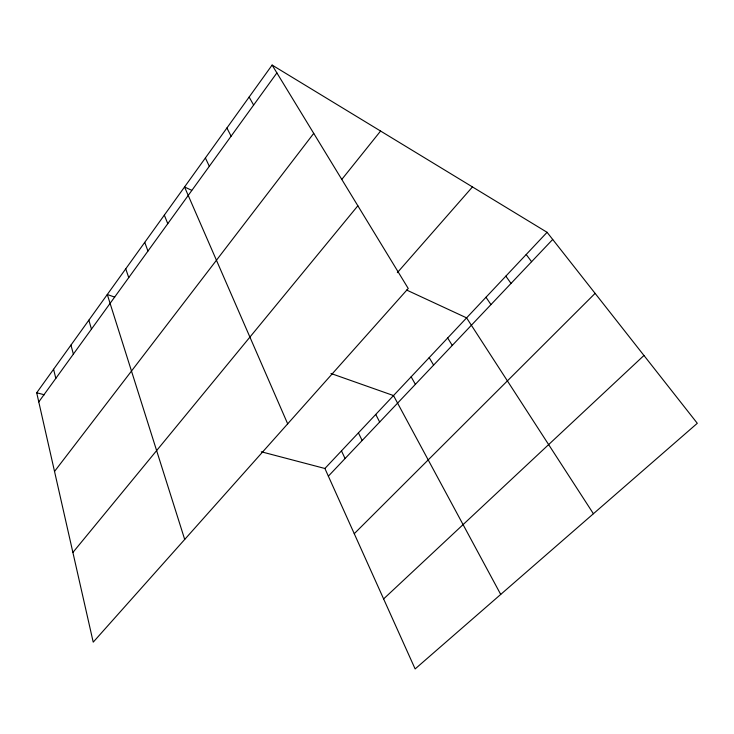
<?xml version="1.0" encoding="UTF-8"?>
<svg xmlns="http://www.w3.org/2000/svg" width="734" height="734" viewBox="0 0 734 734"><rect width="100%" height="100%" fill="white"/><g stroke="black" fill="none" stroke-linecap="round" stroke-linejoin="round"><path stroke-width="1.1" d="M272.112 65.069L408.242 288.49L93.218 642.149L36.7 392.773L272.112 65.069L547.087 232.311L697.3 423.298L415.132 668.931L324.905 468.485L261.304 451.777M38.774 401.92L276.892 72.914M54.527 471.43L313.73 133.368M342.026 179.151L380.579 131.047M72.886 552.463L357.853 205.786M397.342 272.653L472.467 186.931M324.905 468.485L547.087 232.311M328.364 476.164L552.702 239.449M354.256 533.691L595.109 293.371M383.616 598.916L643.957 355.467M36.7 392.773L44.352 394.782M114.706 297.114L107.292 294.499L184.702 539.444M330.961 373.478L393.507 395.562L500.716 594.421M191.675 190.29L184.537 186.977L287.682 423.839M406.645 290.049L466.595 317.868L593.402 513.736M526.205 254.505L531.599 261.708M505.845 276.149L511.029 283.416M485.981 297.261L490.963 304.592M447.676 337.989L452.272 345.42M429.197 357.632L433.611 365.11M411.141 376.817L415.389 384.341M249.138 97.053L253.625 105.072M375.753 414.435L379.671 422.032M226.907 128L231.109 136.175M358.412 432.867L362.165 440.492M205.382 157.957L209.318 166.279M341.466 450.878L345.072 458.53M164.333 215.108L167.774 223.677M144.745 242.376L147.965 251.056M125.743 268.827L128.744 277.608M88.851 320.171L91.456 329.126M70.959 345.09L73.372 354.109M53.582 369.275L55.821 378.368"/></g></svg>
